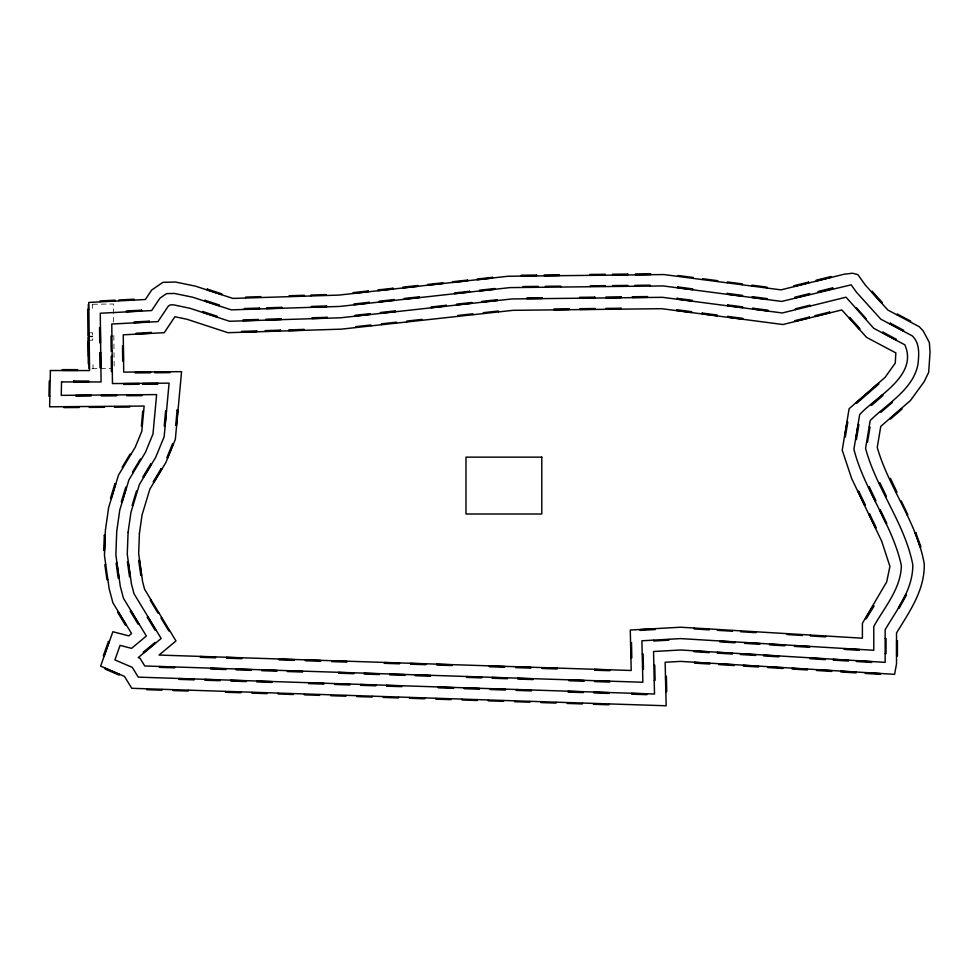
<?xml version="1.0" encoding="UTF-8"?>
<svg xmlns="http://www.w3.org/2000/svg" width="979" height="979" viewBox="0 0 979 979"><rect width="100%" height="100%" fill="white"/><g stroke="black" fill="none" stroke-linecap="round" stroke-linejoin="round"><path stroke-width="0.73" stroke-dasharray="4.89 3.67" d="M92.711 304.249L113.442 304.004L113.65 321.993M89.982 332.811L92.638 332.774L92.724 340.166L90.068 340.202M90.019 336.213L92.675 336.189M90.031 336.788L92.687 336.752M91.977 368.704L112.707 368.459M113.809 335.479L114.188 368.447M92.307 304.347L92.356 308.324M93.005 364.616L93.054 368.593"/><path stroke-width="1.47" d="M146.777 688.935L146.752 689.693L161.914 690.195L161.939 689.436M173.063 689.791L173.038 690.55L188.188 691.052L188.213 690.293M225.611 691.517L225.586 692.275L240.748 692.765L240.773 692.006M251.897 692.373L251.872 693.132L267.022 693.621L267.047 692.863M278.171 693.23L278.146 693.989L293.296 694.49L293.321 693.732M304.445 694.087L304.42 694.845L319.582 695.347L319.607 694.588M330.731 694.955L330.706 695.702L345.856 696.204L345.881 695.445M357.005 695.812L356.98 696.571L372.13 697.06L372.155 696.302M383.278 696.669L383.254 697.427L398.416 697.917L398.441 697.158M409.565 697.525L409.54 698.284L424.69 698.786L424.715 698.027M435.839 698.382L435.814 699.141L450.964 699.642L450.989 698.884M462.112 699.251L462.088 699.997L477.25 700.499L477.275 699.74M488.399 700.107L488.374 700.866L503.524 701.356L503.549 700.597M514.673 700.964L514.648 701.723L529.798 702.212L529.823 701.453M540.946 701.821L540.922 702.579L556.084 703.081L556.109 702.322M567.233 702.677L567.208 703.436L582.358 703.938L582.383 703.179M593.507 703.546L593.482 704.293L608.632 704.794L608.657 704.036M694.172 628.175L694.123 628.934L709.261 629.852L709.31 629.093M717.436 629.583L717.387 630.341L732.525 631.247L732.561 630.5M740.687 630.99L740.65 631.749L755.776 632.654L755.825 631.908M787.214 633.805L787.165 634.551L802.303 635.469L802.352 634.71M810.477 635.2L810.428 635.958L825.566 636.876L825.615 636.117M678.08 276.274L678.178 275.527L693.205 277.485L693.108 278.244M702.653 279.48L702.751 278.734L717.791 280.704L717.693 281.45M727.226 282.698L727.324 281.94L742.363 283.91L742.266 284.656M751.811 285.905L751.909 285.158L766.936 287.128L766.838 287.875M896.911 314.687L897.266 314.014L910.654 321.124L910.299 321.797M855.67 308.116L856.233 307.602L866.391 318.86L865.828 319.362M150.852 599.833L150.203 600.225L158.072 613.197L158.72 612.805M161.621 617.59L160.972 617.982L168.841 630.941L169.489 630.549M879.203 483.039L879.888 482.708L886.436 496.377L885.762 496.708M889.752 478.743L890.437 478.413L896.997 492.082L896.311 492.413M900.57 501.297L901.255 500.979L907.802 514.648L907.129 514.978M105.597 564.565L104.839 564.675L106.956 579.69L107.714 579.58M642.346 653.935L643.105 653.923L643.46 669.073L642.701 669.098M653.984 665.182L654.743 665.169L655.098 680.319L654.339 680.344M88.808 309.217L87.669 309.242L87.988 335.773L89.113 335.76M111.777 336.078L111.019 336.078L111.19 351.241L111.949 351.228M89.138 337.265L88 337.29L88.306 363.821L89.444 363.809M112.01 356.368L111.251 356.38L111.422 371.543L112.181 371.531M885.285 638.455L886.044 638.455L886.044 653.617L885.285 653.617M50.027 381.088L49.268 381.076L48.95 396.226L49.709 396.25M143.534 411.082L142.775 411.009L141.392 426.11L142.139 426.171M869.279 426.954L870.037 427.077L867.541 442.031L866.794 441.908M137.231 491.14L136.509 490.92L132.116 505.433L132.838 505.653M140.988 459.469L140.34 459.09L132.532 472.086L133.181 472.478M130.648 454.586L129.999 454.207L122.191 467.203L122.84 467.595M891.93 401.745L892.432 402.32L881.002 412.281L880.5 411.718M810.159 305.925L809.976 305.191L795.254 308.838L795.437 309.572M498.458 311.775L498.372 311.028L483.296 312.68L483.381 313.427M472.967 314.577L472.881 313.818L457.805 315.471L457.891 316.229M421.986 320.157L421.9 319.411L406.836 321.063L406.909 321.81M396.495 322.96L396.409 322.201L381.345 323.853L381.418 324.612M371.004 325.75L370.919 324.991L355.854 326.643L355.928 327.402M668.841 639.409L668.89 640.168L653.752 641.012L653.703 640.266M134.062 299.953L134.013 299.195L118.875 299.978L118.912 300.737M115.228 300.932L115.179 300.174L100.042 300.957L100.078 301.716M326.129 295.352L326.105 294.593L310.955 295.071L310.979 295.829M304.359 296.037L304.334 295.279L289.172 295.756L289.197 296.515M260.793 297.396L260.769 296.637L245.619 297.114L245.643 297.873M650.129 285.941L650.117 285.183L634.955 285.354L634.967 286.101M627.747 286.186L627.747 285.427L612.585 285.587L612.585 286.345M605.377 286.431L605.365 285.672L590.202 285.831L590.215 286.59M560.624 286.908L560.612 286.149L545.45 286.321L545.462 287.08M538.242 287.153L538.23 286.394L523.067 286.566L523.08 287.324M88.33 304.396L88.379 308.373M88.661 332.823L88.746 340.215M89.028 364.665L89.077 368.642M129.656 406.322L129.656 407.08L114.494 407.203L114.494 406.444M104.459 406.53L104.472 407.288L89.309 407.399L89.309 406.64M79.275 406.726L79.287 407.484L64.124 407.607L64.112 406.848M62.399 369.634L62.399 370.392L77.561 370.417L77.561 369.658L62.399 369.634M73.719 381.027L73.719 381.786L88.881 381.81L88.881 381.051L73.719 381.027M50.394 370.515L49.623 406.811L144.133 406.065L141.82 431.213L135.273 447.183L118.471 475.145L108.657 507.489L105.389 530.324L104.459 555.497L109.122 588.599L112.891 602.77L131.565 633.535L128.763 635.873L112.866 631.736L100.617 666.136L124.468 676.391L131.749 688.298L666.161 705.773L665.145 662.257L680.576 661.388L894.598 674.323L896.519 663.835L896.519 632.923C909.552 611.691 924.971 589.811 924.237 563.782C916.858 522.015 888.712 487.823 877.257 447.415L880.77 426.379L910.482 400.472L924.213 381.614L928.679 372.363L930.05 352.134L929.365 342.54L923.185 330.878L919.195 326.68L887.88 310.049L865.363 285.122L857.922 274.695L852.538 273.227L844.216 274.206L780.985 289.87L663.884 274.561L508.089 276.249L338.918 295.095L232.867 298.424L195.665 286.211L175.498 282.038L162.906 282.331L151.708 290.017L145.369 299.513L88.783 302.45L89.566 370.576L50.394 370.515M61.53 381.908L61.249 395.357L156.616 394.598L152.993 433.954L145.467 452.298L128.947 479.796L119.793 509.961L116.734 531.352L115.865 554.909L120.295 586.335L123.464 598.267L146.36 636.02L131.553 648.343L120.087 645.369L114.91 659.907L132.275 667.372L138.247 677.138L654.51 694.013L653.531 651.524L680.601 649.995L885.151 662.355L885.151 629.705C897.033 609.415 913.101 589.334 912.795 564.65C904.694 523.092 876.425 489.01 865.571 448.333L870.221 420.493C887.011 403.764 913.517 389.348 918.021 363.992C918.987 354.3 920.003 343.201 912.22 335.846L880.782 319.166L856.49 292.256L851.179 284.84L781.646 301.422L663.211 285.941L509.998 287.606L339.725 306.439L231.215 309.853L192.728 297.224L174.458 293.443L166.552 293.627L159.956 298.154L151.659 310.563L100.274 313.243L101.07 381.969L61.53 381.908M159.442 666.601L159.418 667.348L174.568 667.849L174.592 667.091L159.442 666.601M179.047 678.618L179.022 679.377L194.172 679.867L194.197 679.108L179.047 678.618M200.352 656.554L200.328 657.313L215.478 657.802L215.502 657.056L200.352 656.554M204.978 679.463L204.954 680.221L220.116 680.711L220.14 679.952L204.978 679.463M210.632 668.265L210.607 669.024L225.757 669.526L225.782 668.767L210.632 668.265M226.638 657.411L226.614 658.169L241.764 658.671L241.789 657.912L226.638 657.411M230.922 680.307L230.897 681.066L246.047 681.568L246.072 680.809L230.922 680.307M236.233 669.11L236.208 669.869L251.358 670.358L251.383 669.599L236.233 669.11M256.853 681.164L256.828 681.91L271.991 682.412L272.015 681.653L256.853 681.164M261.821 669.942L261.797 670.701L276.959 671.19L276.984 670.444L261.821 669.942M279.199 659.136L279.174 659.895L294.336 660.384L294.361 659.626L279.199 659.136M287.422 670.774L287.398 671.533L302.548 672.035L302.572 671.276L287.422 670.774M305.485 659.993L305.46 660.752L320.622 661.241L320.647 660.482L305.485 659.993M308.74 682.852L308.703 683.611L323.865 684.101L323.89 683.354L308.74 682.852M331.771 660.849L331.746 661.608L346.896 662.11L346.933 661.351L331.771 660.849M334.671 683.697L334.647 684.456L349.797 684.957L349.821 684.199L334.671 683.697M338.624 672.451L338.587 673.209L353.749 673.711L353.774 672.952L338.624 672.451M360.615 684.554L360.59 685.312L375.74 685.802L375.765 685.043L360.615 684.554M364.212 673.295L364.188 674.041L379.35 674.543L379.375 673.785L364.212 673.295M384.343 662.575L384.319 663.321L399.469 663.823L399.493 663.064L384.343 662.575M386.546 685.398L386.521 686.157L401.671 686.646L401.696 685.887L386.546 685.398M389.813 674.127L389.789 674.886L404.939 675.375L404.963 674.617L389.813 674.127M410.629 663.432L410.605 664.19L425.755 664.68L425.779 663.921L410.629 663.432M415.414 674.959L415.39 675.718L430.54 676.22L430.564 675.461L415.414 674.959M436.915 664.288L436.891 665.047L452.041 665.536L452.065 664.778L436.915 664.288M438.421 687.099L438.396 687.845L453.546 688.347L453.571 687.588L438.421 687.099M464.364 687.943L464.34 688.702L479.49 689.192L479.514 688.433L464.364 687.943M466.604 676.636L466.579 677.395L481.729 677.884L481.754 677.138L466.604 676.636M489.476 666.001L489.451 666.76L504.613 667.262L504.638 666.503L489.476 666.001M490.295 688.788L490.271 689.546L505.421 690.048L505.445 689.289L490.295 688.788M492.204 677.468L492.18 678.227L507.33 678.728L507.355 677.97L492.204 677.468M515.762 666.87L515.737 667.629L530.887 668.119L530.912 667.36L515.762 666.87M516.239 689.632L516.214 690.391L531.364 690.893L531.389 690.134L516.239 689.632M517.793 678.312L517.769 679.071L532.931 679.561L532.955 678.802L517.793 678.312M542.048 667.727L542.023 668.486L557.173 668.975L557.198 668.216L542.048 667.727M568.114 691.333L568.089 692.092L583.239 692.581L583.264 691.823L568.114 691.333M568.995 679.989L568.97 680.748L584.12 681.237L584.145 680.478L568.995 679.989M594.62 669.44L594.596 670.199L609.746 670.701L609.77 669.942L594.62 669.44M594.045 692.177L594.02 692.936L609.171 693.438L609.195 692.679L594.045 692.177M594.583 680.821L594.559 681.58L609.721 682.069L609.746 681.311L594.583 680.821M631.712 693.413L631.688 694.172L646.838 694.662L646.862 693.903L631.712 693.413M104.312 535.305L103.75 550.455L104.508 550.492L105.071 535.329L104.312 535.305M128.078 532.368L127.258 554.322L131.455 584.071L134.037 593.776L161.168 638.492L138.247 657.57L140.083 658.353L144.745 665.977L642.86 682.253L641.906 640.78L680.625 638.602L873.77 650.276L873.77 626.487C884.514 607.102 900.949 588.758 901.365 565.532C892.371 524.23 864.286 490.149 853.896 449.251L859.672 414.594C875.813 396.605 918.657 376.095 904.816 344.792L873.684 328.271L846.027 297.188L782.294 312.974L662.538 297.322L511.907 298.95L340.521 317.796L229.575 321.271L189.791 308.226L173.43 304.836L170.199 304.91L168.192 306.292L157.949 321.626L111.777 324.025L112.463 383.572L169.086 383.132L164.154 436.695L155.661 457.413L139.422 484.446L130.929 512.421L128.078 532.368M139.422 533.384L138.663 553.735L142.628 581.82L144.598 589.272L175.975 640.964L159.039 655.061L631.21 670.493L630.28 630.048L680.65 627.221L862.401 638.198L862.401 623.268L886.693 581.893L889.923 566.4L881.675 541.142L851.706 478.633L842.209 450.169L849.123 408.708L885.114 377.331L895.259 363.111L895.846 352.905L866.586 337.376L841.805 309.939L782.955 324.526L661.853 308.703L513.106 310.319L341.316 329.152L227.936 332.701L186.854 319.227L174.886 316.755L164.239 332.689L123.268 334.818L123.709 372.118L181.568 371.653L175.327 439.436L165.855 462.529L149.885 489.096L142.065 514.893L139.422 533.384M694.087 650.962L694.05 651.708L709.175 652.626L709.224 651.867L694.087 650.962M694.662 662.379L694.613 663.138L709.751 664.056L709.799 663.297L694.662 662.379M717.289 652.357L717.252 653.115L732.378 654.033L732.427 653.274L717.289 652.357M719.846 641.123L719.798 641.881L734.935 642.787L734.984 642.04L719.846 641.123M719.051 663.86L719.002 664.619L734.14 665.524L734.177 664.765L719.051 663.86M740.491 653.764L740.454 654.523L755.58 655.428L755.629 654.67L740.491 653.764M743.428 665.328L743.391 666.087L758.517 667.005L758.566 666.246L743.428 665.328M744.738 642.628L744.689 643.387L759.826 644.292L759.875 643.533L744.738 642.628M763.693 655.159L763.657 655.918L778.782 656.836L778.831 656.077L763.693 655.159M767.817 666.809L767.769 667.556L782.906 668.473L782.955 667.715L767.817 666.809M769.629 644.133L769.58 644.88L784.717 645.797L784.766 645.039L769.629 644.133M792.207 668.278L792.158 669.036L807.296 669.954L807.345 669.195L792.207 668.278M794.52 645.638L794.471 646.385L809.609 647.303L809.645 646.544L794.52 645.638M810.11 657.961L810.061 658.72L825.199 659.638L825.236 658.879L810.11 657.961M816.596 669.746L816.547 670.505L831.685 671.423L831.734 670.664L816.596 669.746M833.313 659.369L833.264 660.127L848.401 661.045L848.438 660.287L833.313 659.369M840.985 671.227L840.937 671.986L856.074 672.891L856.111 672.145L840.985 671.227M844.29 648.636L844.253 649.395L859.378 650.313L859.427 649.554L844.29 648.636M856.515 660.776L856.466 661.523L871.604 662.44L871.64 661.682L856.515 660.776M865.363 672.695L865.326 673.454L880.451 674.372L880.5 673.613L865.363 672.695M165.622 410.947L164.227 426.049L164.986 426.122L166.381 411.021L165.622 410.947M177.113 410.14L175.73 425.241L176.477 425.302L177.872 410.213L177.113 410.14M677.664 286.92L677.566 287.679L692.594 289.637L692.691 288.891L677.664 286.92M677.15 298.326L677.052 299.072L692.092 301.042L692.19 300.284L677.15 298.326M676.636 309.731L676.538 310.478L691.578 312.448L691.676 311.689L676.636 309.731M702.212 313.072L702.114 313.818L717.154 315.789L717.252 315.03L702.212 313.072M727.483 293.431L727.385 294.19L742.412 296.147L742.523 295.401L727.483 293.431M727.642 304.922L727.544 305.668L742.571 307.639L742.669 306.892L727.642 304.922M727.789 316.413L727.691 317.159L742.731 319.13L742.828 318.371L727.789 316.413M752.398 296.686L752.288 297.445L767.328 299.403L767.426 298.656L752.398 296.686M752.875 308.226L752.778 308.972L767.817 310.943L767.915 310.184L752.875 308.226M847.055 421.973L844.559 436.94L845.305 437.062L847.802 422.108L847.055 421.973M858.167 424.47L855.67 439.424L856.417 439.547L858.913 424.592L858.167 424.47M114.91 483.797L110.505 498.311L111.227 498.531L115.632 484.018L114.91 483.797M125.704 487.358L121.31 501.872L122.032 502.092L126.438 487.579L125.704 487.358M207.34 289.099L207.107 289.821L221.511 294.544L221.743 293.822L207.34 289.099M205.052 300.32L204.819 301.042L219.223 305.766L219.455 305.044L205.052 300.32M202.763 311.53L202.531 312.252L216.934 316.976L217.167 316.254L202.763 311.53M108.436 641.49L103.358 655.771L104.068 656.028L109.158 641.747L108.436 641.49M172.634 443.622L166.871 457.646L167.58 457.939L173.332 443.915L172.634 443.622M105.524 668.4L105.218 669.098L119.144 675.082L119.45 674.396L105.524 668.4M882.972 332.175L882.617 332.848L896.018 339.958L896.372 339.285L882.972 332.175M890.229 323.156L889.874 323.829L903.262 330.926L903.617 330.266L890.229 323.156M905.783 594.645L898.453 607.91L899.114 608.277L906.456 595.012L905.783 594.645M150.668 463.96L142.861 476.969L143.509 477.348L151.317 464.352L150.668 463.96M160.997 468.843L153.189 481.839L153.85 482.231L161.657 469.235L160.997 468.843M873.452 605.585L865.509 618.495L866.146 618.887L874.088 605.977L873.452 605.585M872.203 291.363L871.64 291.864L881.81 303.123L882.373 302.609L872.203 291.363M849.784 317.429L849.221 317.942L859.378 329.189L859.941 328.687L849.784 317.429M878.347 383.413L856.074 402.834L856.576 403.409L878.848 383.988L878.347 383.413M882.434 394.941L871.004 404.914L871.494 405.477L882.923 395.516L882.434 394.941M901.439 408.549L890.009 418.51L890.498 419.085L901.928 409.124L901.439 408.549M154.963 642.493L143.301 652.185L143.791 652.773L155.441 643.068L154.963 642.493M118.178 611.753L117.529 612.144L125.385 625.104L126.034 624.712L118.178 611.753M130.856 610.737L130.207 611.129L138.076 624.088L138.724 623.696L130.856 610.737M147.878 616.856L147.229 617.247L155.086 630.207L155.734 629.815L147.878 616.856M858.791 491.311L858.106 491.642L864.653 505.311L865.338 504.98L858.791 491.311M869.34 487.016L868.654 487.334L875.202 501.015L875.887 500.685L869.34 487.016M869.67 514.012L868.985 514.342L875.544 528.011L876.229 527.693L869.67 514.012M880.194 509.667L879.521 509.998L886.068 523.667L886.754 523.337L880.194 509.667M915.806 532.625L915.096 532.87L920.174 547.163L920.884 546.906L915.806 532.625M808.532 282.111L793.822 285.758L794.006 286.492L808.715 282.845L808.532 282.111M830.951 276.567L816.229 280.202L816.413 280.949L831.134 277.302L830.951 276.567M809.535 293.578L794.826 297.224L794.997 297.959L809.719 294.324L809.535 293.578M832.639 287.863L817.93 291.509L818.101 292.244L832.823 288.597L832.639 287.863M809.4 317.049L794.691 320.696L794.875 321.43L809.584 317.783L809.4 317.049M829.641 312.032L814.92 315.679L815.103 316.413L829.825 312.766L829.641 312.032M116.88 563.145L116.122 563.243L118.239 578.259L118.997 578.148L116.88 563.145M128.163 561.713L127.405 561.824L129.522 576.839L130.28 576.729L128.163 561.713M139.446 560.294L138.688 560.392L140.805 575.407L141.563 575.309L139.446 560.294M368.202 290.971L353.125 292.623L353.211 293.382L368.275 291.73L368.202 290.971M393.032 288.254L377.967 289.906L378.041 290.653L393.117 289.001L393.032 288.254M417.874 285.525L402.797 287.177L402.883 287.936L417.96 286.284L417.874 285.525M442.716 282.809L427.639 284.461L427.725 285.207L442.789 283.555L442.716 282.809M467.546 280.08L452.482 281.732L452.555 282.49L467.632 280.838L467.546 280.08M492.388 277.363L477.311 279.015L477.397 279.761L492.474 278.109L492.388 277.363M369.132 302.315L354.068 303.967L354.141 304.714L369.218 303.062L369.132 302.315M394.243 299.562L379.179 301.214L379.252 301.96L394.329 300.308L394.243 299.562M419.355 296.808L404.29 298.46L404.364 299.207L419.44 297.555L419.355 296.808M469.577 291.301L454.513 292.954L454.599 293.7L469.663 292.048L469.577 291.301M494.701 288.548L479.624 290.2L479.71 290.947L494.774 289.294L494.701 288.548M370.074 313.647L354.998 315.299L355.083 316.058L370.148 314.406L370.074 313.647M395.455 310.869L380.39 312.521L380.464 313.268L395.54 311.616L395.455 310.869M446.228 305.301L431.164 306.953L431.237 307.712L446.314 306.048L446.228 305.301M471.621 302.511L456.544 304.163L456.63 304.922L471.694 303.27L471.621 302.511M497.002 299.733L481.937 301.385L482.011 302.144L497.087 300.492L497.002 299.733M655.184 628.787L640.046 629.644L640.082 630.39L655.22 629.546L655.184 628.787M141.612 310.184L126.462 310.979L126.511 311.738L141.649 310.943L141.612 310.184M149.2 321.185L134.062 321.969L134.099 322.727L149.236 321.932L149.2 321.185M151.28 332.456L136.142 333.252L136.179 333.998L151.317 333.215L151.28 332.456M259.435 308.067L244.285 308.532L244.309 309.291L259.459 308.813L259.435 308.067M281.83 307.357L266.667 307.834L266.692 308.593L281.854 308.116L281.83 307.357M326.607 305.95L311.444 306.427L311.469 307.186L326.631 306.708L326.607 305.95M258.101 319.484L242.939 319.962L242.963 320.708L258.126 320.243L258.101 319.484M281.095 318.762L265.945 319.24L265.97 319.998L281.12 319.521L281.095 318.762M327.096 317.318L311.946 317.796L311.971 318.554L327.121 318.077L327.096 317.318M256.755 330.902L241.605 331.379L241.629 332.138L256.779 331.661L256.755 330.902M280.373 330.156L265.211 330.633L265.236 331.392L280.398 330.914L280.373 330.156M303.979 329.421L288.829 329.899L288.854 330.657L304.004 330.18L303.979 329.421M631.479 642.677L630.721 642.689L631.063 657.851L631.822 657.827L631.479 642.677M666.381 676.416L665.622 676.428L665.965 691.59L666.723 691.578L666.381 676.416M100.299 327.573L99.54 327.586L99.723 342.748L100.482 342.736L100.299 327.573M89.089 341.23L88.33 341.243L88.502 356.393L89.26 356.393L89.089 341.23M123.256 345.893L122.497 345.893L122.681 361.055L123.44 361.043L123.256 345.893M100.592 352.464L99.834 352.477L100.005 367.639L100.764 367.627L100.592 352.464M536.541 275.038L521.379 275.209L521.391 275.968L536.553 275.797L536.541 275.038M559.352 274.793L544.189 274.964L544.202 275.723L559.364 275.552L559.352 274.793M604.961 274.304L589.811 274.463L589.811 275.221L604.973 275.062L604.961 274.304M627.772 274.059L612.609 274.218L612.621 274.977L627.784 274.818L627.772 274.059M650.582 273.802L635.42 273.973L635.432 274.732L650.594 274.561L650.582 273.802M542.121 297.726L526.959 297.885L526.971 298.644L542.121 298.485L542.121 297.726M594.791 297.151L579.629 297.322L579.641 298.081L594.804 297.91L594.791 297.151M621.127 296.87L605.964 297.041L605.977 297.787L621.139 297.628L621.127 296.87M647.462 296.588L632.299 296.747L632.312 297.506L647.474 297.347L647.462 296.588M569.093 308.801L553.93 308.972L553.93 309.731L569.093 309.56L569.093 308.801M595.048 308.52L579.886 308.691L579.898 309.45L595.061 309.278L595.048 308.52M621.004 308.238L605.842 308.409L605.854 309.168L621.016 308.997L621.004 308.238M150.485 372.044L135.335 372.167L135.335 372.926L150.497 372.803L150.485 372.044M169.942 371.898L154.78 372.008L154.792 372.766L169.954 372.644L169.942 371.898M138.945 383.511L123.782 383.633L123.782 384.392L138.945 384.27L138.945 383.511M157.778 383.364L142.616 383.474L142.628 384.233L157.79 384.123L157.778 383.364M91.035 395.259L75.872 395.381L75.885 396.14L91.047 396.018L91.035 395.259M116.513 395.063L101.351 395.173L101.351 395.932L116.513 395.822L116.513 395.063M141.979 394.855L126.817 394.978L126.829 395.736L141.992 395.614L141.979 394.855M541.791 457.144L465.98 457.144L465.98 514.012L541.791 514.012L541.791 457.144M897.413 640.792L896.654 640.792L896.654 655.954L897.413 655.954L897.413 640.792"/></g></svg>
